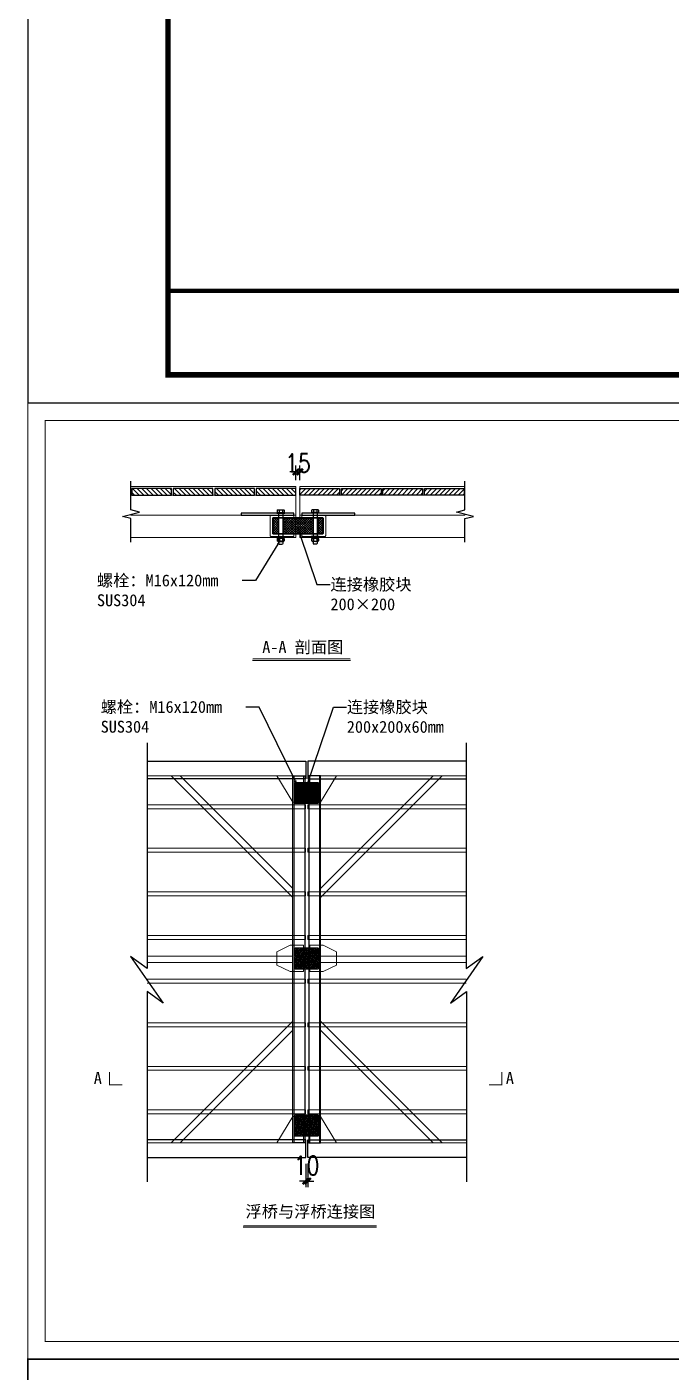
# Model space of a CAD drawing. Extents: x -259369 to -50372, y -155978 to 198088.
# Drawn here: x -107110 to -103990, y 24441 to 30956 of the extents above; entities that cross this region are included whole.
import ezdxf
from ezdxf import colors
from ezdxf.entities.mleader import LeaderData, LeaderLine
from ezdxf.enums import TextEntityAlignment as Align
from ezdxf.math import Vec2, Vec3

# ---------------------------------------------------------------- set-up
doc = ezdxf.new("R2010")
doc.units = 0
doc.header["$LTSCALE"] = 1000
doc.header["$MEASUREMENT"] = 0
doc.linetypes.add('CENTER', pattern=[2, 1.25, -0.25, 0.25, -0.25])
doc.linetypes.add('HIDDEN', pattern=[0.375, 0.25, -0.125])
for name, color, linetype in [('hjh螺丝', 7, 'Continuous'), ('hjh连接橡胶块', 150, 'Continuous'), ('标注', 9, 'Continuous'), ('连接端梁', 130, 'Continuous'), ('铺板', 42, 'Continuous')]:
    doc.layers.add(name, color=color, linetype=linetype)
for name, color, linetype, lineweight in [('加强板', 140, 'Continuous', 18), ('图框', 7, 'Continuous', 13), ('橡胶块', 30, 'Continuous', 9), ('虚线', 8, 'Continuous', 0), ('铝型材', 7, 'Continuous', 13), ('铝斜撑', 241, 'Continuous', 9), ('铝龙骨', 7, 'Continuous', 9)]:
    doc.layers.add(name, color=color, linetype=linetype, lineweight=lineweight)
doc.styles.add('Arial', font='')
doc.styles.add('HZTXT', font='txtw.shx', dxfattribs={"width": 0.8, "bigfont": 'hztxtw.shx'})
doc.styles.get('Arial').set_extended_font_data('STXihei')
doc.dimstyles.new('DIM-30', dxfattribs={"dimscale": 30, "dimtxt": 3, "dimasz": 1, "dimexe": 1, "dimexo": 1, "dimgap": 1, "dimtad": 1, "dimdec": 1, "dimdsep": 46, "dimtxsty": 'HZTXT', "dimblk": 'ARCHTICK', "dimcen": 0, "dimdle": 1, "dimclrd": 8, "dimclre": 8, "dimclrt": 2, "dimadec": 1, "dimazin": 0, "dimtfac": 1, "dimtdec": 1, "dimtix": 1, "dimtmove": 2, "dimatfit": 3, "dimldrblk": 'ARCHTICK', "dimfxl": 15, "dimtolj": 1, "dimtzin": 0, "dimarcsym": 1})
pattern_1 = [(135, (-150147.14, -546133.318), (-17.6776695, -17.6776695), [])]

# ---------------------------------------------------------------- blocks, each defined once
blk = doc.blocks.new('连接加强板')
at = {"layer": '加强板', "color": 5}
blk.add_lwpolyline([(-194915, -559), (-194915, -359), (-195115, -479), (-195115, -559)], close=True, dxfattribs=at)
for centre in [(-195095, -519), (-194995, -519)]:
    blk.add_circle(centre, 9, dxfattribs=at)
blk = doc.blocks.new('加强板2')
at = {"layer": '加强板'}
blk.add_lwpolyline([(-1925888, 5795953), (-1925788, 5795953), (-1925688, 5795903), (-1925688, 5795803), (-1925788, 5795753), (-1925888, 5795753), (-1925888, 5795953)], dxfattribs=at)
for centre in [(-1925848, 5795903), (-1925848, 5795803)]:
    blk.add_circle(centre, 9, dxfattribs=at)
blk = doc.blocks.new('m161')
at = {"layer": 'hjh螺丝'}
for points in [[(2, 13.1, 0.611769), (2, 6.5, 0.611769)], [(2, 6.6, 0.305859), (2, -6.5, 0.305859)], [(110.1, 6.5, -0.61177), (110.1, 13.1, -0.61177)], [(110.1, -6.5, -0.305858), (110.1, 6.6, -0.305858)], [(118.1, 6.5, 0.61177), (118.1, 13.1, 0.61177)], [(118.1, -6.5, 0.305858), (118.1, 6.6, 0.305858)], [(2, -6.5, 0.611769), (2, -13.1, 0.611769)], [(110.1, -13.1, -0.61177), (110.1, -6.5, -0.61177)], [(118.1, -13.1, 0.61177), (118.1, -6.5, 0.61177)]]:
    blk.add_lwpolyline(points, format="xyb", dxfattribs=at)
for points in [[(0, 9.8), (0, -9.8)], [(2, 13.1), (10, 13.1)], [(2, 6.5), (10, 6.5)], [(10, 15), (10, -15)], [(10, 15), (13, 15)], [(10, 13.1), (10, -13.1)], [(13, 15), (13, -15)], [(13, 8), (128.5, 8)], [(101, 15), (104, 15)], [(101, 15), (101, -15)], [(104, 15), (104, -15)], [(104, 12.1), (108.1, 12.1)], [(104, 0), (108.1, 4.1)], [(104, -4.1), (108.1, 0)], [(108.1, 9.8), (108.1, -9.8)], [(110.1, 13.1), (118.1, 13.1)], [(110.1, 6.5), (118.1, 6.5)], [(120.1, 9.8), (120.1, -9.8)], [(128.5, 8), (130, 6.5)], [(130, 6.5), (130, -6.5)], [(2, -6.5), (10, -6.5)], [(2, -13.1), (10, -13.1)], [(10, -15), (13, -15)], [(13, -8), (128.5, -8)], [(101, -15), (104, -15)], [(104, -12.1), (108.1, -12.1)], [(110.1, -6.5), (118.1, -6.5)], [(110.1, -13.1), (118.1, -13.1)], [(128.5, -8), (130, -6.5)]]:
    blk.add_lwpolyline(points, dxfattribs=at)
blk.add_lwpolyline([(108.1, 12.1), (104, 12.1), (104, -12.1), (108.1, -12.1)], close=True, dxfattribs=at)
blk = doc.blocks.new('llk')
at = {"layer": 'hjh连接橡胶块'}
h = blk.add_hatch(dxfattribs=at)
h.set_pattern_fill('ANSI37', color=256, scale=2)
h.set_pattern_definition([(45, (0, 0), (-4.49013, 4.49013), []), (135, (0, 0), (-4.49013, -4.49013), [])])
h.paths.add_polyline_path([(-74, 60), (-93, 60, 0.414214), (-95, 58), (-95, 2, 0.414214), (-93, 0), (-74, 0)])
h.paths.add_polyline_path([(56, 60), (-56, 60), (-56, 0), (56, 0)])
h.paths.add_polyline_path([(95, 58, 0.414214), (93, 60), (74, 60), (74, 0), (93, 0, 0.414214), (95, 2)])
blk.add_lwpolyline([(-93, 60), (93, 60, -0.414214), (95, 58), (95, 2, -0.414214), (93, 0), (-93, 0, -0.414214), (-95, 2), (-95, 58, -0.414214)], format="xyb", close=True, dxfattribs=at)
for points in [[(-74, 60), (-74, 0)], [(-56, 60), (-56, 0)], [(56, 60), (56, 0)], [(74, 60), (74, 0)]]:
    blk.add_lwpolyline(points, dxfattribs=at)
blk = doc.blocks.new('_ArchTick')
at = {"color": 0, "linetype": 'ByBlock', "const_width": 0.4}
blk.add_lwpolyline([(-0.5, -0.5), (0.5, 0.5)], dxfattribs=at)
blk = doc.blocks.new('*D563')
at = {"color": 8, "lineweight": -2, "transparency": 16777216}
for p, q in [((-105807.2, 28801.4), (-105837.2, 28801.4)), ((-105807.2, 28760.6), (-105807.2, 28831.4)), ((-105807.2, 28801.4), (-105788, 28801.4)), ((-105788, 28760.6), (-105788, 28831.4)), ((-105788, 28801.4), (-105758, 28801.4))]:
    blk.add_line(p, q, dxfattribs=at)
at = {"layer": 'Defpoints', "color": 0, "transparency": 16777216}
for p in [(-105788, 28801.4), (-105807.2, 28730.6), (-105788, 28730.6)]:
    blk.add_point(p, dxfattribs=at)
at = {"color": 8, "lineweight": -2, "transparency": 16777216, "xscale": 30, "yscale": 30, "zscale": 30}
blk.add_blockref('_ArchTick', (-105807.2, 28801.4), dxfattribs=at)
at = {"color": 8, "lineweight": -2, "transparency": 16777216, "xscale": 30, "yscale": 30, "zscale": 30, "rotation": 180}
blk.add_blockref('_ArchTick', (-105788, 28801.4), dxfattribs=at)
at = {"color": 2, "transparency": 16777216, "insert": (-105797.6, 28843.2), "char_height": 90, "attachment_point": 5, "style": 'HZTXT'}
blk.add_mtext('\\A1;15', dxfattribs=at)
blk = doc.blocks.new('*U559')
at = {"layer": '铝龙骨', "color": 252}
blk.add_lwpolyline([(-600, -15), (600, -15), (600, 15), (-600, 15)], dxfattribs=at)
blk = doc.blocks.new('*U560')
at = {"color": 0, "linetype": 'ByBlock', "lineweight": -2, "transparency": 16777216}
for p in [(0, 2310), (0, 1980), (0, 1650), (0, 1320), (0, 990), (0, 660), (0, 330), (0, 0)]:
    blk.add_blockref('*U559', p, dxfattribs=at)
blk = doc.blocks.new('*U561')
at = {"layer": '铝龙骨', "color": 252}
blk.add_lwpolyline([(-600, -15), (600, -15), (600, 15), (-600, 15)], dxfattribs=at)
blk = doc.blocks.new('*U562')
at = {"color": 0, "linetype": 'ByBlock', "lineweight": -2, "transparency": 16777216}
for p in [(0, 2310), (0, 1980), (0, 1650), (0, 1320), (0, 990), (0, 660), (0, 330), (0, 0)]:
    blk.add_blockref('*U561', p, dxfattribs=at)
blk = doc.blocks.new('橡胶块')
h = blk.add_hatch()
h.set_pattern_fill('ANSI36', color=2, scale=2)
h.set_pattern_definition([(45, (0, 0), (3.3676, 12.34785), [15.875, -3.175, 0, -3.175])])
h.paths.add_polyline_path([(0, 70, 0.414213562), (-10, 80), (-180, 80, 0.414213562), (-190, 70), (-190, -70, 0.414213562), (-180, -80), (-10, -80, 0.414213562), (0, -70)])
h.paths.add_polyline_path([(-166.93, 50, -1), (-153.07, 50, -1)], flags=16)
h.paths.add_polyline_path([(-153.07, -50, -1), (-166.93, -50, -1)], flags=16)
h.paths.add_polyline_path([(-36.93, 50, -1), (-23.07, 50, -1)], flags=16)
h.paths.add_polyline_path([(-23.07, -50, -1), (-36.93, -50, -1)], flags=16)
at = {"layer": '橡胶块', "color": 1, "linetype": 'CENTER', "ltscale": 0.36}
for p, q in [((-167.623, 50), (-152.377, 50)), ((-160, 42.377), (-160, 57.623)), ((-22.377, 50), (-37.623, 50)), ((-30, 42.377), (-30, 57.623)), ((-167.623, -50), (-152.377, -50)), ((-160, -42.377), (-160, -57.623)), ((-22.377, -50), (-37.623, -50)), ((-30, -42.377), (-30, -57.623))]:
    blk.add_line(p, q, dxfattribs=at)
at = {"layer": '橡胶块', "color": 2}
blk.add_lwpolyline([(0, 70), (0, -70, -0.414213562), (-10, -80), (-180, -80, -0.414213562), (-190, -70), (-190, 70, -0.414213562), (-180, 80), (-10, 80, -0.414213562)], format="xyb", close=True, dxfattribs=at)
at = {"layer": '橡胶块', "color": 5}
for centre in [(-160, 50), (-30, 50), (-160, -50), (-30, -50)]:
    blk.add_circle(centre, 6.93, dxfattribs=at)
blk = doc.blocks.new('*D564')
at = {"color": 8, "lineweight": -2, "transparency": 16777216}
for p, q in [((-105760, 25450.2), (-105760, 25336)), ((-105750.4, 25450.2), (-105750.4, 25336)), ((-105760, 25366), (-105790, 25366)), ((-105760, 25366), (-105750.4, 25366)), ((-105750.4, 25366), (-105720.4, 25366))]:
    blk.add_line(p, q, dxfattribs=at)
at = {"layer": 'Defpoints', "color": 0, "transparency": 16777216}
for p in [(-105760, 25480.2, 0), (-105750.4, 25480.2, 0), (-105750.4, 25366)]:
    blk.add_point(p, dxfattribs=at)
at = {"color": 8, "lineweight": -2, "transparency": 16777216, "xscale": 30, "yscale": 30, "zscale": 30}
blk.add_blockref('_ArchTick', (-105760, 25366), dxfattribs=at)
at = {"color": 8, "lineweight": -2, "transparency": 16777216, "xscale": 30, "yscale": 30, "zscale": 30, "rotation": 180}
blk.add_blockref('_ArchTick', (-105750.4, 25366), dxfattribs=at)
at = {"color": 2, "transparency": 16777216, "insert": (-105755.2, 25441), "char_height": 90, "attachment_point": 5, "style": 'HZTXT'}
blk.add_mtext('\\A1;{\\Ftxtw,hztxtw|c134;10}', dxfattribs=at)
blk = doc.blocks.new('*U555')
at = {"layer": '铺板'}
h = blk.add_hatch(dxfattribs=at)
h.set_pattern_fill('ANSI31', color=234, scale=200, angle=90, style=0)
h.set_pattern_definition(pattern_1)
h.paths.add_polyline_path([(150, 25), (-150, 25), (-150, -25), (150, -25)])
at = {"layer": '铺板', "color": 234, "elevation": 0}
blk.add_lwpolyline([(150, 25), (-150, 25), (-150, -25), (150, -25)], close=True, dxfattribs=at)
blk = doc.blocks.new('*U556')
at = {"color": 0, "linetype": 'ByBlock', "lineweight": -2, "transparency": 16777216}
for p in [(0, 0), (314, 0), (628, 0), (942, 0)]:
    blk.add_blockref('*U555', p, dxfattribs=at)
blk = doc.blocks.new('*U557')
at = {"layer": '铺板'}
h = blk.add_hatch(dxfattribs=at)
h.set_pattern_fill('ANSI31', color=234, scale=200, angle=90, style=0)
h.set_pattern_definition(pattern_1)
h.paths.add_polyline_path([(150, 25), (-150, 25), (-150, -25), (150, -25)])
at = {"layer": '铺板', "color": 234, "elevation": 0}
blk.add_lwpolyline([(150, 25), (-150, 25), (-150, -25), (150, -25)], close=True, dxfattribs=at)
blk = doc.blocks.new('*U558')
at = {"color": 0, "linetype": 'ByBlock', "lineweight": -2, "transparency": 16777216}
for p in [(0, 0), (314, 0), (628, 0), (942, 0)]:
    blk.add_blockref('*U557', p, dxfattribs=at)
blk = doc.blocks.new('rgthtyjyuk')
blk.add_lwpolyline([(0, 0), (420, 0), (420, 297), (0, 297)], close=True)
at = {"const_width": 1}
blk.add_lwpolyline([(25, 5), (415, 5), (415, 292), (25, 292)], close=True, dxfattribs=at)
at = {"const_width": 0.8}
blk.add_lwpolyline([(415, 20), (25, 20)], dxfattribs=at)

msp = doc.modelspace()

# ---------------------------------------------------------------- linework, layer by layer
for p, q in [((-106016.91, 27889.93, 0), (-105543.04, 27889.93, 0)), ((-106062.74, 25144.26, 0), (-105416.47, 25144.26, 0))]:
    msp.add_line(p, q)
at = {"color": 8}
for points in [[(-106606.51, 28461.11), (-106606.51, 28575.46), (-106647.87, 28585.8), (-106565.15, 28606.48), (-106606.51, 28616.82), (-106606.51, 28756.03)], [(-104988.59, 28461.11), (-104988.59, 28575.46), (-104947.23, 28585.8), (-105029.95, 28606.48), (-104988.59, 28616.82), (-104988.59, 28756.03)]]:
    msp.add_lwpolyline(points, dxfattribs=at)
at = {"elevation": 0}
msp.add_lwpolyline([(-105816.75, 28591.08), (-105816.75, 28601.32), (-105842.35, 28601.32), (-106072.75, 28601.32), (-106072.75, 28591.08), (-105816.75, 28591.08)], dxfattribs=at)
msp.add_lwpolyline([(-105522.35, 28591.08), (-105522.35, 28601.32), (-105547.95, 28601.32), (-105778.35, 28601.32), (-105778.35, 28591.08), (-105522.35, 28591.08)])
for points, const_width in [([(-106016.91, 27896.84), (-105543.04, 27896.84)], 3.46), ([(-106709.66, 25894.16), (-106709.66, 25832.72), (-106648.22, 25832.72)], 4.92), ([(-104810.34, 25894.16), (-104810.34, 25832.72), (-104871.78, 25832.72)], 4.92), ([(-106062.74, 25151.17), (-105416.47, 25151.17)], 3.46)]:
    msp.add_lwpolyline(points, dxfattribs=dict(at, const_width=const_width))
at = {"color": 7}
for points in [[(-106528, 27488.83), (-106528, 26395.82), (-106608.78, 26453.69), (-106451.02, 26227.68), (-106528.53, 26285.15), (-106528.53, 25363.15)], [(-104982.4, 27488.83), (-104982.4, 26395.82), (-104901.62, 26453.69), (-105059.39, 26227.68), (-104981.88, 26285.15), (-104981.88, 25363.15)]]:
    msp.add_lwpolyline(points, dxfattribs=at)
at = {"color": 3}
for points in [[(-105760, 27400.25), (-105760, 27313.85), (-106528, 27313.85)], [(-106528, 27400.25), (-105760, 27400.25)], [(-105750.4, 27400.25), (-105750.4, 27313.85), (-104982.4, 27313.85)], [(-104982.4, 27400.25), (-105750.4, 27400.25)], [(-105760, 25480.25), (-105760, 25566.65), (-106528.53, 25566.65)], [(-105750.4, 25480.25), (-105750.4, 25566.65), (-104981.88, 25566.65)], [(-106528.53, 25480.25), (-105760, 25480.25)], [(-104981.88, 25480.25), (-105750.4, 25480.25)]]:
    msp.add_lwpolyline(points, dxfattribs=at)
at = {"layer": '图框', "color": 8}
for points in [[(-106606.51, 28575.46), (-106606.51, 28483.54), (-105807.15, 28483.54), (-105807.15, 28730.6), (-106606.51, 28730.6), (-106606.51, 28616.82)], [(-104988.59, 28575.46), (-104988.59, 28483.54), (-105787.95, 28483.54), (-105787.95, 28730.6), (-104988.59, 28730.6), (-104988.59, 28616.82)]]:
    msp.add_lwpolyline(points, dxfattribs=at)
at = {"layer": '图框', "color": 8, "elevation": 0}
for points in [[(-106606.51, 28596.14), (-106606.51, 28591.08), (-105807.15, 28591.08), (-105807.15, 28688.36), (-106606.51, 28688.36), (-106606.51, 28616.82)], [(-104988.59, 28596.14), (-104988.59, 28591.08), (-105787.95, 28591.08), (-105787.95, 28688.36), (-104988.59, 28688.36), (-104988.59, 28616.82)]]:
    msp.add_lwpolyline(points, dxfattribs=at)
at = {"layer": '虚线', "color": 1, "linetype": 'HIDDEN', "ltscale": 200}
for p, q in [((-105760, 27328.57), (-106528, 27328.57)), ((-105816.64, 25551.93), (-105816.64, 27328.57)), ((-105750.4, 27328.57), (-104982.4, 27328.57)), ((-105693.76, 25551.93), (-105693.76, 27328.57)), ((-105760, 25551.93), (-106528.53, 25551.93)), ((-105750.4, 25551.93), (-104981.88, 25551.93))]:
    msp.add_line(p, q, dxfattribs=at)
at = {"layer": '连接端梁', "color": 0}
for points, const_width in [([(-107106.17, 29134.87), (-101247.45, 29134.87), (-101247.45, 24504.21), (-107106.17, 24504.21)], 5.28), ([(-107021.69, 29050.39), (-101331.93, 29050.39), (-101331.93, 24588.69), (-107021.69, 24588.69)], 5.28), ([(-107106.17, 24504.21), (-98229.33, 24504.21), (-98229.33, 17488.07), (-107106.17, 17488.07)], 8)]:
    msp.add_lwpolyline(points, close=True, dxfattribs=dict(at, const_width=const_width))
at = {"layer": '连接端梁'}
for points in [[(-105764.8, 27328.57), (-105764.8, 25551.93), (-105822.4, 25551.93), (-105822.4, 27328.57)], [(-105745.6, 27328.57), (-105745.6, 25551.93), (-105688, 25551.93), (-105688, 27328.57)]]:
    msp.add_lwpolyline(points, close=True, dxfattribs=at)
at = {"layer": '铝型材', "color": 230, "linetype": 'ByBlock'}
for points in [[(-105879.61, 28591.01), (-105880.48, 28590.48, -0.2816376), (-105881.02, 28590.48), (-105881.9, 28591.01, 0.1164338), (-105882.18, 28591.08), (-105928.11, 28591.08, 0.4142136), (-105931.95, 28587.24), (-105931.95, 28492.52, 0.4142136), (-105928.11, 28488.68), (-105882.18, 28488.68, 0.1164338), (-105881.9, 28488.75), (-105881.02, 28489.29, -0.2816376), (-105880.48, 28489.29), (-105879.61, 28488.75, 0.1164338), (-105879.32, 28488.68), (-105819.95, 28488.68, 0.4142136), (-105816.75, 28491.88), (-105816.75, 28498.28, 0.4142136), (-105819.95, 28501.48), (-105919.15, 28501.48, -0.4142136), (-105920.43, 28502.76), (-105920.43, 28577, -0.4142136), (-105919.15, 28578.28), (-105819.95, 28578.28, 0.4142136), (-105816.75, 28581.48), (-105816.75, 28587.88, 0.4142136), (-105819.95, 28591.08), (-105879.32, 28591.08, 0.1164338)], [(-105715.5, 28591.01), (-105714.62, 28590.48, 0.2816376), (-105714.08, 28590.48), (-105713.21, 28591.01, -0.1164338), (-105712.92, 28591.08), (-105666.99, 28591.08, -0.4142136), (-105663.15, 28587.24), (-105663.15, 28492.52, -0.4142136), (-105666.99, 28488.68), (-105712.92, 28488.68, -0.1164338), (-105713.21, 28488.75), (-105714.08, 28489.29, 0.2816376), (-105714.62, 28489.29), (-105715.5, 28488.75, -0.1164338), (-105715.78, 28488.68), (-105775.15, 28488.68, -0.4142136), (-105778.35, 28491.88), (-105778.35, 28498.28, -0.4142136), (-105775.15, 28501.48), (-105675.95, 28501.48, 0.4142136), (-105674.67, 28502.76), (-105674.67, 28577, 0.4142136), (-105675.95, 28578.28), (-105775.15, 28578.28, -0.4142136), (-105778.35, 28581.48), (-105778.35, 28587.88, -0.4142136), (-105775.15, 28591.08), (-105715.78, 28591.08, -0.1164338)]]:
    msp.add_lwpolyline(points, format="xyb", close=True, dxfattribs=at)
at = {"layer": '铝斜撑', "color": 252}
for points in [[(-106367.29, 27328.57), (-105822.4, 26783.68), (-105822.4, 26740.23), (-106410.74, 27328.57)], [(-105143.11, 27328.57), (-105688, 26783.68), (-105688, 26740.23), (-105099.67, 27328.57)], [(-104982.4, 26424.89), (-105688, 26424.89), (-105688, 26455.61), (-104982.4, 26455.61)], [(-106367.29, 25551.93), (-105822.4, 26096.82), (-105822.4, 26140.26), (-106410.74, 25551.93)], [(-105143.11, 25551.93), (-105688, 26096.82), (-105688, 26140.26), (-105099.67, 25551.93)]]:
    msp.add_lwpolyline(points, close=True, dxfattribs=at)
at = {"layer": '铝斜撑', "color": 252, "elevation": 1072.2}
msp.add_lwpolyline([(-105822.4, 26424.89), (-106528, 26424.89), (-106528, 26455.61), (-105822.4, 26455.61)], close=True, dxfattribs=at)

# ---------------------------------------------------------------- block references
for name, p, xscale, yscale, zscale in [('rgthtyjyuk', (-107106.17, 29134.87), 27.17490191684078, 27.17490191684078, 27.17490191684078), ('*U556', (-106506.03, 28704.36, 0), 0.6400000000000001, 0.6400000000000001, 0.6400000000000001), ('*U558', (-105089.07, 28704.36, 0), -0.6400000000000001, 0.6400000000000001, 0.6400000000000001), ('*U560', (-106144.27, 25701.05, 0), 0.6400000000000001, 0.6400000000000001, 0.6400000000000001), ('*U562', (-105366.14, 25701.05), -0.6400000000000001, 0.6400000000000001, 0.6400000000000001)]:
    msp.add_blockref(name, p, dxfattribs=dict(xscale=xscale, yscale=yscale, zscale=zscale))
at = {"color": 2, "yscale": 0.6400000000000001, "zscale": 0.6400000000000001}
for p, xscale, rotation in [((-106128.84, 152074.46), 0.6400000000000001, 90.00000000000001), ((-105381.57, 152074.46), -0.6400000000000001, 270)]:
    msp.add_blockref('连接加强板', p, dxfattribs=dict(at, xscale=xscale, rotation=rotation))
for p, xscale in [((-1338339.54, -3682901.41, 0), -0.6400000000000001), ((1126829.13, -3682901.41, 0), 0.6400000000000001)]:
    msp.add_blockref('加强板2', p, dxfattribs=dict(at, xscale=xscale))
at = {"layer": 'hjh螺丝', "yscale": 1.28, "zscale": 1.28}
for p, xscale, rotation in [((-105880.74, 28617.96), -1.28, 90), ((-105714.36, 28617.96), 1.28, 270)]:
    msp.add_blockref('m161', p, dxfattribs=dict(at, xscale=xscale, rotation=rotation))
at = {"layer": 'hjh连接橡胶块', "yscale": 1.28, "zscale": 1.28}
for xscale in [1.28, -1.28]:
    msp.add_blockref('llk', (-105797.55, 28501.48), dxfattribs=dict(at, xscale=xscale))
at = {"layer": '加强板', "yscale": 0.6400000000000001, "zscale": 0.6400000000000001}
for p, xscale, rotation in [((-106128.84, -99193.97), -0.6400000000000001, 90), ((-105381.57, -99193.97), 0.6400000000000001, 270)]:
    msp.add_blockref('连接加强板', p, dxfattribs=dict(at, xscale=xscale, rotation=rotation))
at = {"layer": '橡胶块', "xscale": 0.6400000000000001, "yscale": 0.6400000000000001, "zscale": 0.6400000000000001}
for p in [(-105694.4, 27245.37), (-105694.4, 26444.41, 0), (-105694.4, 25635.13)]:
    msp.add_blockref('橡胶块', p, dxfattribs=at)

# ---------------------------------------------------------------- texts
at = {"style": 'Arial'}
for p in [(-106786.33, 25865.12), (-104790.74, 25865.12)]:
    msp.add_text('A', height=57.6, dxfattribs=at).set_placement(p, align=Align.MIDDLE_LEFT)
at = {"char_height": 57.6, "attachment_point": 5, "line_spacing_factor": 2, "style": 'Arial'}
for s, insert in [('A-A {\\fSimSun|b0|i0|c134|p2;剖面图}', (-105774.12, 27949.28, 0)), ('浮桥与浮桥连接图', (-105737.09, 25215.28, 0))]:
    msp.add_mtext(s, dxfattribs=dict(at, insert=insert))

# ---------------------------------------------------------------- dimensions: what is measured, and where the dimension line sits
dim = msp.add_linear_dim(base=(-105787.95, 28801.36), p1=(-105807.15, 28730.6), p2=(-105787.95, 28730.6), text='15', dimstyle='DIM-30')
dim.commit()
dim.dimension.update_dxf_attribs({"geometry": '*D563', "text_midpoint": (-105797.55, 28843.21), "dimtype": 160})
dim = msp.add_linear_dim(base=(-105750.4, 25366.04, 0), p1=(-105760, 25480.25), p2=(-105750.4, 25480.25), text='{\\Ftxtw,hztxtw|c134;10}', dimstyle='DIM-30')
dim.commit()
dim.dimension.update_dxf_attribs({"geometry": '*D564', "text_midpoint": (-105755.2, 25441.04, 0)})

# ---------------------------------------------------------------- leaders
at = {"layer": '标注', "color": 6}
ml = msp.add_multileader_mtext('Standard', dxfattribs=at)
ml.set_content('{\\fSimSun|b0|i0|c134|p2;螺栓：}M16x120mm\\PSUS304', color=6, style='Arial')
ml.set_leader_properties(color=9)
ml.build(insert=Vec2(0, 0))
ml.multileader.update_dxf_attribs({"dogleg_length": 100, "arrow_head_size": 32})
ctx = ml.context
ctx.base_point, ctx.char_height, ctx.arrow_head_size, ctx.landing_gap_size, ctx.plane_origin = Vec3(-106818.83, 28274.73), 57.6, 32, 1.28, Vec3(-107321.49, 866266.66)
notes = []
notes.append((ctx, [(1, (1, 1, 0), (-106003.25, 28274.73), (-1, 0), 64, [(0, [(-105877.65, 28478.1)], 0, [])])]))
ctx.mtext.insert, ctx.mtext.width, ctx.mtext.defined_height, ctx.mtext.flow_direction = Vec3(-106771, 28304.23), 836.0294, 236.33, 5
ml = msp.add_multileader_mtext('Standard', dxfattribs=at)
ml.set_content('{\\fSimSun|b0|i0|c134|p2;连接橡胶块\\P}200{\\fSimSun|b0|i0|c134|p2;×}200', color=6, style='Arial')
ml.set_leader_properties(color=9)
ml.build(insert=Vec2(0, 0))
ml.multileader.update_dxf_attribs({"dogleg_length": 100, "arrow_head_size": 32})
ctx = ml.context
ctx.base_point, ctx.char_height, ctx.arrow_head_size, ctx.landing_gap_size, ctx.plane_origin = Vec3(-105641.41, 28255.99), 57.6, 32, 1.28, Vec3(-104760.31, -809612.65)
notes.append((ctx, [(0, (1, 1, 0), (-105705.41, 28255.99), (1, 0), 64, [(0, [(-105798.41, 28530.19)], 0, [])])]))
ctx.mtext.insert, ctx.mtext.width, ctx.mtext.defined_height, ctx.mtext.flow_direction = Vec3(-105640.13, 28284.79), 640, 264.79, 5
ml = msp.add_multileader_mtext('Standard', dxfattribs=at)
ml.set_content('{\\fSimSun|b0|i0|c134|p2;螺栓：}M16x120mm\\PSUS304', color=6, style='Arial')
ml.set_leader_properties(color=9)
ml.build(insert=Vec2(0, 0))
ml.multileader.update_dxf_attribs({"dogleg_length": 100, "arrow_head_size": 32})
ctx = ml.context
ctx.base_point, ctx.char_height, ctx.arrow_head_size, ctx.landing_gap_size, ctx.plane_origin = Vec3(-106800.81, 27662.14), 57.6, 32, 1.28, Vec3(-107303.47, 865851.6)
notes.append((ctx, [(1, (1, 1, 0), (-105985.22, 27662.14), (-1, 0), 64, [(0, [(-105796.8, 27277.37)], 0, [])])]))
ctx.mtext.insert, ctx.mtext.width, ctx.mtext.defined_height, ctx.mtext.flow_direction = Vec3(-106752.98, 27691.64), 892.9745, 215.58, 5
ml = msp.add_multileader_mtext('Standard', dxfattribs=at)
ml.set_content('{\\fSimSun|b0|i0|c134|p2;连接橡胶块\\P}200x200x60mm', color=6, style='Arial')
ml.set_leader_properties(color=9)
ml.build(insert=Vec2(0, 0))
ml.multileader.update_dxf_attribs({"dogleg_length": 100, "arrow_head_size": 32})
ctx = ml.context
ctx.base_point, ctx.char_height, ctx.arrow_head_size, ctx.landing_gap_size, ctx.plane_origin = Vec3(-105562.09, 27662.26), 57.6, 32, 1.28, Vec3(-104639.47, -810008.85)
notes.append((ctx, [(0, (1, 1, 0), (-105626.09, 27662.26), (1, 0), 64, [(0, [(-105762.6, 27254.53)], 0, [])])]))
ctx.mtext.insert, ctx.mtext.width, ctx.mtext.defined_height, ctx.mtext.flow_direction = Vec3(-105560.81, 27691.06), 622.474, 239.22, 5
for ctx, leaders in notes:
    for number, flags, end, landing, length, lines in leaders:
        leader = LeaderData()
        leader.index, (leader.has_last_leader_line, leader.has_dogleg_vector, leader.attachment_direction) = number, flags
        leader.last_leader_point, leader.dogleg_vector, leader.dogleg_length = Vec3(end), Vec3(landing), length
        for number, points, colour, breaks in lines:
            line = LeaderLine()
            line.index, line.vertices, line.color, line.breaks = number, Vec3.list(points), colors.encode_raw_color(colour), breaks
            leader.lines.append(line)
        ctx.leaders.append(leader)

doc.saveas('drawing.dxf')
